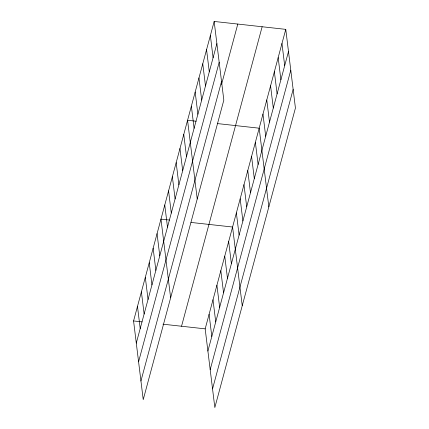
<?xml version="1.0" encoding="UTF-8"?>
<svg xmlns="http://www.w3.org/2000/svg" width="429" height="429" viewBox="0 0 429 429"><rect width="100%" height="100%" fill="white"/><g stroke="black" fill="none" stroke-linecap="round" stroke-linejoin="round"><path stroke-width="0.64" d="M214.162 21.45L223.825 100.145L143.232 399.64L133.569 320.946L214.162 21.45L285.768 29.36L295.431 108.054L214.838 407.55L205.175 328.855L285.768 29.36M136.288 343.114L216.886 43.619M138.578 361.77L219.176 62.275M140.937 380.99L221.536 81.494M221.557 84.384L237.795 24.062M181.542 326.244L262.14 26.748M207.899 351.024L288.492 51.528M210.189 369.68L290.782 70.184M212.548 388.894L293.141 89.398M196.101 121.225L187.564 120.286L197.227 198.981M217.605 123.6L259.175 128.191L268.838 206.885M169.503 220.061L160.972 219.117L170.635 297.812M191.007 222.436L232.577 227.027L242.24 305.721M133.569 320.946L142.101 321.889M162.966 324.19L205.175 328.855M281.971 43.479L284.69 65.648M278.169 57.599L280.893 79.767M274.372 71.718L277.091 93.887M270.57 85.832L273.294 108.006M266.774 99.952L269.492 122.126M262.972 114.071L265.696 136.245M255.373 142.31L258.097 164.479M251.576 156.429L254.295 178.598M247.774 170.549L250.498 192.718M243.978 184.668L246.696 206.837M240.176 198.788L242.9 220.956M236.374 212.907L239.098 235.076M210.366 35.569L213.084 57.738M206.564 49.689L209.288 71.858M228.662 241.57L231.387 263.744M202.767 63.808L205.486 85.977M224.748 256.118L227.472 278.287M198.965 77.928L201.689 100.096M220.833 270.667L223.557 292.835M195.168 92.047L197.887 114.216M216.918 285.215L219.643 307.384M191.366 106.167L194.09 128.335M213.004 299.758L215.728 321.932M209.089 314.307L211.813 336.475M183.768 134.4L186.492 156.574M179.966 148.52L182.69 170.694M176.169 162.639L178.888 184.808M172.367 176.759L175.091 198.927M168.57 190.878L171.289 213.047M164.768 204.998L167.492 227.166M157.057 233.666L159.776 255.834M153.142 248.209L155.861 270.383M149.228 262.757L151.946 284.926M145.313 277.306L148.032 299.474M141.398 291.854L144.117 314.023M137.484 306.397L140.203 328.571"/></g></svg>
